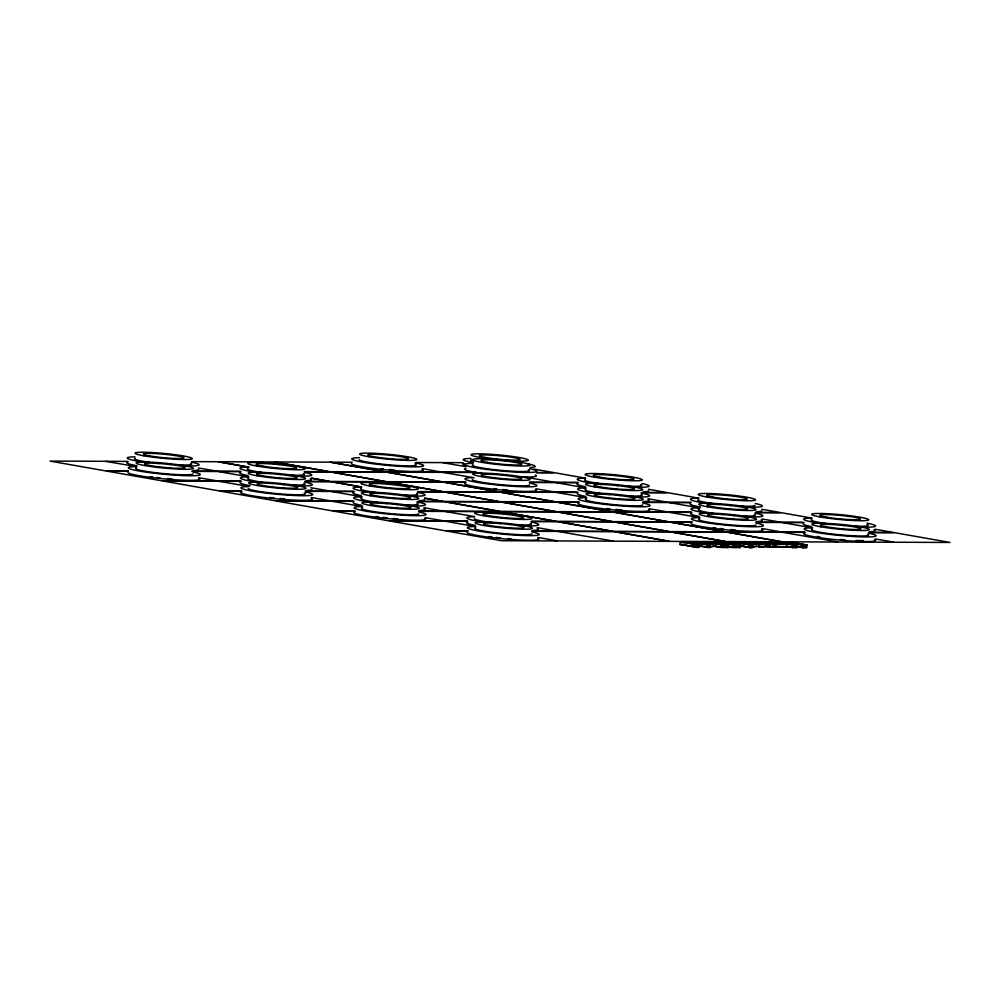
<?xml version="1.0" encoding="UTF-8"?>
<svg xmlns="http://www.w3.org/2000/svg" width="1000" height="1000" viewBox="0 0 1000 1000"><rect width="100%" height="100%" fill="white"/><g stroke="black" fill="none" stroke-linecap="round" stroke-linejoin="round"><path stroke-width="1.5" d="M689.1 545.588L695.037 546.638L679.975 544.538L680.225 541.775L686.938 541.8M691.85 546.625L692.113 543.875L695.3 543.888L683.425 541.788M693.388 543.875L693.125 546.625L681.25 544.538M699.488 544.6L693.962 544.225L699.488 544.6L699.237 547.35L695.775 547.337L693.7 546.975L694.025 543.875L681.513 541.775M695.775 547.337L696.038 544.587M697.312 544.587L697.05 547.35L694.975 546.987M695.387 546.638L699.05 546.65L698.787 543.025L708.475 544.738L708.213 547.5M706.938 547.487L707.2 544.738L710.387 544.75L710.138 547.5L698.637 546.025M720.975 547.537L721.237 544.788L724.425 544.8L724.163 547.55L713.45 546.213M722.513 544.788L722.25 547.55L713.225 545.962M722.887 547.55L723.15 544.8L705.962 541.875M725.263 544.7L725 547.45L728.462 547.463L728.713 544.712L723.188 544.338L728.713 544.712M735.1 547.475L740.4 547.5L740.662 544.738C742.362 543.462 710.2 540.65 719.4 542.762M749.312 547.65L749.575 544.9L752.763 544.913L752.5 547.663L738.787 545.8M750.85 544.9L750.588 547.663L740.062 545.8M758.913 542.45L748.375 542.15L762.475 543.575L756.812 543.625L756.438 546.375L762.15 546.9M758.688 546.775L758.938 544.012L756.812 543.625M772.575 543.875L770.163 544.163L761.188 542.087L776.25 544.2L775.987 546.95L766.538 546.538L766.8 543.787L770.9 543.575M768.625 546.912L768.888 544.15L766.8 543.787M774.338 544.188L774.075 546.938L769.9 546.912L770.163 544.163M772.8 546.938L773.062 544.188L776.25 544.2M784.112 547L786.55 546.95L786.812 544.188L780.85 543.962M792.537 547.7L792.8 544.938L796.875 544.95L796.625 547.712L785.35 546.425M795.337 547.712L795.6 544.95L790.45 543.413L807.075 545L806.812 547.75L797.188 547.038M802.788 547.737L803.05 544.975M805.537 547.75L805.8 544.987L789.362 542.2M753.225 546.475L752.537 546.625M754.5 546.475L752.4 546.625M712.262 546.575L710.188 546.75M762.5 546.538L761.25 546.638M763.775 546.538L758.75 546.538M742.7 542.3L739.137 542.125L755.775 543.875L752.613 544.15M768.95 546.512L766.538 546.538M770.225 546.512L767.812 546.55L769.9 546.912M721.012 542.263L720.15 542.425L726.488 543.263M784.375 544.237L786.812 544.188M778.062 543.45L780.025 543.25L765.788 542.1L778.475 544M775.462 543.188L777.35 543.013L770.612 542.625L778.625 543.013L771.9 542.638L775.188 543.212M783.213 546.688L776.963 546.512M701.413 542.1L700.062 542.25L704.1 542.7M782.613 544.263L785.65 544.25M782.35 547.025L785.387 547M742.025 541.962L737.862 542.125L747.638 542.475M729.912 543.587L726.8 543.725L733.188 544.388M699.788 541.8L697.562 541.975L701.775 542.812M722.962 542.25L718.875 542.425L728.162 543.275M720.475 541.925L716.125 542.137L722.675 543.212M106.137 461.3L127.713 461.388M191.55 461.625L217.763 461.725L248.475 467.15M352.25 462.25L330.662 462.163L385.95 471.912L441.438 472.125M416.087 462.5L442.287 462.6L465.962 466.662M442.925 462.6L462.975 462.675M128.4 470.925L105.275 470.838L50 461.087L105.5 461.3L136.85 466.712M192.25 471.175L216.912 471.262M240.675 471.35L217.55 471.262L198.487 468.013M304.513 471.6L329.175 471.7L273.9 461.95L218.4 461.737L249.112 467.15M475.988 472.262L442.075 472.137L422.113 468.612M536.75 472.5L553.713 472.562L533.75 469.038M128.2 471.15L106.613 471.075L161.9 480.812L217.387 481.037M192.037 471.4L218.238 471.5L248.95 476.912M218.875 471.5L240.463 471.587M304.3 471.825L330.513 471.938L385.788 481.688L330.288 481.463L311.863 478.212M443.413 472.362L475.788 472.488M536.538 472.725L555.037 472.8L585.75 478.212M241.15 481.125L218.025 481.037L198.962 477.788M304.988 481.375L329.65 481.463L311.225 478.212M465.688 481.987L442.562 481.9L387.275 472.15L442.775 472.362L474.125 477.788M529.525 482.238L554.188 482.325M577.95 482.425L554.825 482.337L524.113 476.912M219.363 481.275L240.938 481.35M304.788 481.6L330.988 481.7L361.7 487.113M465.475 482.212L443.888 482.137L499.175 491.887L554.663 492.1M529.312 482.463L555.525 482.562L586.225 487.987M556.163 482.562L577.737 482.65M241.625 490.887L218.512 490.8L163.225 481.05L218.725 481.262L248.538 486.413M305.475 491.138L330.138 491.238M353.9 491.325L330.775 491.238L310.812 487.713M417.738 491.575L442.4 491.662L387.125 481.912L331.625 481.7L360.8 486.85M576.888 492.188L555.3 492.1L536.237 488.85M642.275 492.438L666.938 492.525L648.512 489.275M241.425 491.125L219.838 491.037L275.125 500.788L330.613 501M305.262 491.362L331.463 491.463L362.175 496.887M332.1 491.475L353.688 491.55M417.525 491.8L443.738 491.9L499.012 501.65L443.525 501.438L425.087 498.188M556.638 492.337L578.225 492.425M642.062 492.663L668.263 492.762L698.975 498.188M352.837 501.087L331.25 501L311.288 497.488M418.212 501.337L442.887 501.438L424.45 498.188M578.913 501.962L555.788 501.875L500.5 492.125L556 492.337L586.712 497.75M642.75 502.2L667.412 502.3M691.175 502.388L668.05 502.3L648.088 498.775M332.587 501.238L354.162 501.325M418.013 501.562L444.212 501.675L499.5 511.413L444 511.2L424.038 507.688M578.7 502.188L557.112 502.1L612.4 511.85L667.9 512.062M642.537 502.438L668.75 502.537L700.1 507.95M669.388 502.537L690.962 502.625M354.862 510.863L331.737 510.775L276.45 501.025L331.95 501.238L362.663 506.65M418.7 511.112L443.363 511.2M691.65 512.163L668.538 512.075L649.463 508.812M755.5 512.4L780.163 512.5L761.737 509.25M354.65 511.087L333.062 511.012L388.35 520.763L443.837 520.975M418.488 511.337L444.7 511.438L474.513 516.587M445.337 511.438L500.825 511.65L556.112 521.4L531.45 521.312M669.862 512.3L691.45 512.388M755.288 512.638L781.488 512.737L812.2 518.15M467.6 521.062L444.475 520.975L425.412 517.725M692.138 521.925L669.013 521.838L613.725 512.087L669.225 512.3L699.938 517.712M755.975 522.175L780.638 522.263M802.862 522.35L781.275 522.275L762.212 519.012M445.812 521.213L467.4 521.287M531.237 521.538L557.438 521.638L612.725 531.388L557.225 531.175L537.263 527.65M691.925 522.15L670.35 522.075L725.625 531.825L781.125 532.038M755.763 522.4L781.975 522.5L812.688 527.925M782.613 522.5L804.188 522.587M468.088 530.825L444.963 530.737L389.675 520.988L445.175 521.2L475.887 526.625M531.925 531.075L556.587 531.175M804.887 532.125L781.762 532.038L761.8 528.513M868.725 532.375L893.388 532.463L874.963 529.225M467.875 531.062L446.287 530.975L501.575 540.725L557.075 540.938M531.712 531.3L557.925 531.4L613.837 541.163L669.338 541.375L614.05 531.625L558.562 531.413M783.088 532.275L804.675 532.362M868.512 532.6L894.725 532.7L950 542.45L894.5 542.238L875.438 538.987M613.2 541.15L557.712 540.938L537.75 537.425M837.738 542.025L782.237 541.812L726.963 532.062L782.45 532.275L838.375 542.025L893.863 542.238M721.688 542.25L730.45 543.288L726.888 543.275M751.812 543.038L742.65 543L752.775 544.1M705.312 543.45L707.35 543.825M699.312 543.9L683.138 541.788M733.637 544.4L736.85 544.412L728.075 543.737L731.75 544.325M735.362 544.712L740.662 544.738M679.975 544.538L685.4 544.55M783.138 546.587L785.275 546.938M693.7 546.975L699.237 547.35M733.375 547.163L736.587 547.175L733.112 546.562M731.912 544.388L734.912 544.412M731.65 547.137L734.65 547.163M736.637 544.725L728.35 544.375M736.375 547.475L731.575 547.413M762.225 544.175L765.425 543.925L759.163 542.625M779.425 546.7L786.55 546.95M752.35 546.9L755.225 546.475M761.963 546.938L764.912 546.525M783.888 544.275L779.412 544.175M707.8 543.675L709.987 543.625L706.038 543.1M783.625 547.025L778.037 546.85M708.3 543.938L712.525 543.825L708.487 543.013M708.037 546.7L713.5 546.487M702.812 542.137L698.775 542.163L708.275 542.888M760.312 543.85L764.038 543.787L749.65 542.163L754.6 542.075M768.888 544.15L773.062 544.188M699.7 541.812L702.25 541.862M761.137 544.138L766.712 543.925L754.712 542.163M704.862 543.05L701.95 542.925M734.1 544.7L723.162 543.362M760.875 546.888L766.45 546.688L765.612 546.35M733.838 547.45L730.475 547.35M704.013 542.737L706.65 542.8M742.138 541.987L744.837 542.05M752.513 546.862L756.5 546.475M773.95 542.125L767.7 542.112M732.925 547.15L726.55 546.487M781.712 544.237L778.3 544.1M781.45 546.987L774.762 546.475M780.962 543.938L775.512 543.488L781.3 543.25L774.875 542.188M701.538 542.125L704.3 542.212M705.812 546.575L709.312 546.7M761.338 546.613L758.763 546.462M758.938 544.012L762.412 544.138M707.913 543.625L703.938 543.45L713.8 543.825L707 542.888M705.362 543.55L711.263 543.625L696.287 541.975L706.812 542.388L703.025 542.212M743.562 542.038L746.312 542.137M760.288 543.787L757.975 543.625L760.225 544.025M729.25 547.25L731.75 547.35M704.412 542.3L705.537 542.388L703.3 541.987M731.488 547.075L727.825 546.487M700.238 545.562L701.688 545.675M745.037 542.137L747.85 542.263M779.475 546.638L778.238 546.525M777.2 544L779.575 544.1M684.425 541.788L696.637 543.025L696.925 543.888M682.887 544.538L685.938 544.85M746.575 542.263L751.137 542.825M685.662 541.8L696.912 542.825L691.938 541.825M730.525 547.263L724.538 546.475M747.513 546.538L748.812 546.675M778.213 546.763L776.038 546.475M719.7 543L728.538 544.237M749.388 542.425L757.05 543.875L743.925 543.013M803 544.6L787.3 542.938L792.625 544.562M801.275 547.175L796.875 546.625L804.062 547.737L804.325 544.987L791.725 543.413L796.875 544.95M747.412 542.575L750.537 543.038M729.362 547.137L725.825 546.475M777.387 543.875L767.062 542.112M747.325 543.288L754.762 543.725L746.05 543.288L753.487 543.713L752.062 543.3M807.075 545L791.237 542.2L788.075 542.188L801.725 544.6L788.525 542.95L793.9 544.562L776.975 542.15L792.8 544.938M778.25 542.15L794.075 544.95L793.812 547.7L786.625 546.438M785.537 544.188L776.787 543.5M798.337 546.475L801.213 546.987L798.188 546.55M789.1 546.525L792.125 547.05M762.463 542.087L774.975 544.188L774.712 546.95L771.75 546.425M787.825 546.512L790.85 547.05M773.025 546.425L775.987 546.95M765.138 545.588L767.95 546.087M752.763 544.913L733.025 541.975L749.575 544.9M734.312 541.987L751.488 544.9L751.225 547.663L739.2 545.538M723.55 541.938L739.388 544.738L739.125 547.487L733.363 546.475M723.325 542.25L729.175 543.288M730.938 543.587L735.575 544.412M742.387 545.763L743.475 545.95M740.475 545.538L743.475 546.075M710.738 541.888L723.25 543.987M725.362 544.338L727.438 544.712L727.188 547.463L725.113 547.1M724.463 544.338L726.538 544.7L726.275 547.463L724.2 547.1L728.462 547.463M734.638 546.475L740.4 547.5M724.425 544.8L704.688 541.875L721.237 544.788M731.838 546.55L735.312 547.163M710.387 544.75L690.662 541.812L695.638 542.825M692.575 541.825L709.112 544.738L708.863 547.5L698.325 545.638M718.15 546.5L721.162 547.025M707.2 544.738L697.513 543.025L698.037 543.888M713.863 545.962L721.388 547.288M695.238 544.225L698.213 544.6L697.95 547.35L695.888 546.987M680.225 541.775L692.113 543.875M698.1 545.375L701.112 545.913M704.112 546.438L710.138 547.5M683.162 544.55L686.125 545.062M681.888 544.538L684.85 545.062M687.825 545.588L693.763 546.638M698.538 545.788L699.05 546.65M424.663 499.588A36.125 3.088 5.4 0 1 419.6 500.65M361.337 495.613A36.125 3.088 5.4 0 1 354.087 492.075M416.55 493.45A28.712 2.45 5.4 0 1 400.037 494.875M394.312 494.487A28.712 2.45 5.4 0 1 389.85 494.1M382.425 493.338A28.712 2.45 5.4 0 1 376.788 492.638M375.462 492.45A28.712 2.45 5.4 0 1 361.337 488.387M417.962 492.425A36.125 3.088 5.4 0 1 406.688 495.925M370.725 492.512A36.125 3.088 5.4 0 1 360.9 487M310.338 478.713A36.125 3.088 5.4 0 1 306.363 480.688M248.113 475.637A36.125 3.088 5.4 0 1 240.863 472.113M303.325 473.475A28.712 2.45 5.4 0 1 286.812 474.9M281.087 474.513A28.712 2.45 5.4 0 1 278.113 474.263M269.2 473.375A28.712 2.45 5.4 0 1 264.938 472.85M262.238 472.488A28.712 2.45 5.4 0 1 248.113 468.413M304.738 472.463A36.125 3.088 5.4 0 1 293.45 475.95M257.488 472.537A36.125 3.088 5.4 0 1 247.675 467.038M198.688 469.412A36.125 3.088 5.4 0 1 193.625 470.487M136.938 465.737A36.125 3.088 5.4 0 1 128.112 461.9M190.575 463.275A28.712 2.45 5.4 0 1 175.45 464.775M171.25 464.525A28.712 2.45 5.4 0 1 166.863 464.188M159.4 463.488A28.712 2.45 5.4 0 1 156.463 463.175M149.488 462.287A28.712 2.45 5.4 0 1 135.363 458.212M192 462.262A36.125 3.088 5.4 0 1 182.325 465.825M144.75 462.337A36.125 3.088 5.4 0 1 134.938 456.838M198.713 478.275A36.125 3.088 5.4 0 1 168.038 479.237A36.125 3.088 5.4 0 1 127.875 472.35M171.938 478.888A28.712 2.45 5.4 0 1 167.537 478.562M160.075 477.863A28.712 2.45 5.4 0 1 157.137 477.537M152.875 477.013A28.712 2.45 5.4 0 1 150.175 476.65M192.862 473.787A28.712 2.45 5.4 0 1 161.262 473.338A28.712 2.45 5.4 0 1 136.488 467.987M193.113 472.025A36.125 3.088 5.4 0 1 188.212 475.737A36.125 3.088 5.4 0 1 139.613 471.112A36.125 3.088 5.4 0 1 136.05 466.6M311.913 489.387A36.125 3.088 5.4 0 1 306.85 490.45M250.175 485.712A36.125 3.088 5.4 0 1 239.988 482.55M303.812 483.25A28.712 2.45 5.4 0 1 288.675 484.75M284.475 484.5A28.712 2.45 5.4 0 1 280.087 484.162M272.625 483.462A28.712 2.45 5.4 0 1 269.688 483.137M262.712 482.25A28.712 2.45 5.4 0 1 248.6 478.188M305.225 482.225A36.125 3.088 5.4 0 1 295.55 485.788M257.975 482.312A36.125 3.088 5.4 0 1 248.162 476.8M311.3 498.25A36.125 3.088 5.4 0 1 275.938 498.787A36.125 3.088 5.4 0 1 241.825 491.637M284.525 498.862A28.712 2.45 5.4 0 1 280.125 498.525M274.163 497.975A28.712 2.45 5.4 0 1 269.725 497.5M304.288 493.013A28.712 2.45 5.4 0 1 281.312 493.988A28.712 2.45 5.4 0 1 248.287 488.525M305.7 491.987A36.125 3.088 5.4 0 1 300.8 495.7A36.125 3.088 5.4 0 1 252.2 491.087A36.125 3.088 5.4 0 1 248.637 486.575M424.05 508.45A36.125 3.088 5.4 0 1 420.075 510.425M361.812 505.375A36.125 3.088 5.4 0 1 353.212 502.512M417.038 503.212A28.712 2.45 5.4 0 1 404.525 504.837M397.7 504.462A28.712 2.45 5.4 0 1 393.312 504.125M387.35 503.587A28.712 2.45 5.4 0 1 382.912 503.113M378.638 502.587A28.712 2.45 5.4 0 1 361.825 498.15M416.975 501.9A36.125 3.088 5.4 0 1 408.775 505.763M371.2 502.275A36.125 3.088 5.4 0 1 361.388 496.775M424.525 518.212A36.125 3.088 5.4 0 1 389.162 518.75A36.125 3.088 5.4 0 1 355.05 511.613M397.75 518.825A28.712 2.45 5.4 0 1 393.363 518.488M387.388 517.95A28.712 2.45 5.4 0 1 382.95 517.475M378.688 516.95A28.712 2.45 5.4 0 1 375.988 516.587M418.675 513.725A28.712 2.45 5.4 0 1 387.075 513.275A28.712 2.45 5.4 0 1 362.3 507.925M418.925 511.962A36.125 3.088 5.4 0 1 414.025 515.662A36.125 3.088 5.4 0 1 365.425 511.05A36.125 3.088 5.4 0 1 361.863 506.538M537.275 528.413A36.125 3.088 5.4 0 1 533.3 530.388M475.05 525.35A36.125 3.088 5.4 0 1 467.8 521.812M530.262 523.188A28.712 2.45 5.4 0 1 515.125 524.688M510.925 524.438A28.712 2.45 5.4 0 1 508.025 524.225M500.575 523.55A28.712 2.45 5.4 0 1 496.138 523.075M491.863 522.55A28.712 2.45 5.4 0 1 474.263 518.688M531.675 522.163A36.125 3.088 5.4 0 1 522 525.725M484.425 522.25A36.125 3.088 5.4 0 1 474.613 516.737M537.75 538.188A36.125 3.088 5.4 0 1 507.088 539.15A36.125 3.088 5.4 0 1 466.925 532.25M510.975 538.8A28.712 2.45 5.4 0 1 508.075 538.587M500.613 537.913A28.712 2.45 5.4 0 1 496.188 537.438M491.912 536.912A28.712 2.45 5.4 0 1 489.212 536.55M531.9 533.7A28.712 2.45 5.4 0 1 500.3 533.25A28.712 2.45 5.4 0 1 475.525 527.888M532.15 531.938A36.125 3.088 5.4 0 1 527.25 535.638A36.125 3.088 5.4 0 1 478.65 531.025A36.125 3.088 5.4 0 1 475.087 526.512M761.8 529.275A36.125 3.088 5.4 0 1 731.137 530.237A36.125 3.088 5.4 0 1 690.975 523.35M735.025 529.888A28.712 2.45 5.4 0 1 730.638 529.562M723.175 528.862A28.712 2.45 5.4 0 1 720.238 528.538M715.962 528.013A28.712 2.45 5.4 0 1 713.275 527.65M755.95 524.8A28.712 2.45 5.4 0 1 724.35 524.338A28.712 2.45 5.4 0 1 699.575 518.987M756.213 523.025A36.125 3.088 5.4 0 1 751.3 526.737A36.125 3.088 5.4 0 1 702.712 522.112A36.125 3.088 5.4 0 1 699.15 517.6M648.575 509.312A36.125 3.088 5.4 0 1 613.212 509.85A36.125 3.088 5.4 0 1 579.1 502.713M621.8 509.925A28.712 2.45 5.4 0 1 615.913 509.462M609.95 508.888A28.712 2.45 5.4 0 1 607.013 508.562M642.725 504.825A28.712 2.45 5.4 0 1 611.125 504.375A28.712 2.45 5.4 0 1 586.35 499.025M642.975 503.062A36.125 3.088 5.4 0 1 638.075 506.763A36.125 3.088 5.4 0 1 589.475 502.15A36.125 3.088 5.4 0 1 585.913 497.638M535.35 489.338A36.125 3.088 5.4 0 1 499.988 489.888A36.125 3.088 5.4 0 1 465.875 482.738M507.137 489.85A28.712 2.45 5.4 0 1 502.688 489.5M496.712 488.925A28.712 2.45 5.4 0 1 493.775 488.6M529.5 484.862A28.712 2.45 5.4 0 1 501.637 484.762A28.712 2.45 5.4 0 1 472.337 479.613M529.75 483.088A36.125 3.088 5.4 0 1 524.85 486.8A36.125 3.088 5.4 0 1 476.25 482.175A36.125 3.088 5.4 0 1 472.688 477.663M874.55 539.475A36.125 3.088 5.4 0 1 839.188 540.025A36.125 3.088 5.4 0 1 805.075 532.875M863.512 540.562A28.712 2.45 5.4 0 1 856.15 540.525M844.862 539.875A28.712 2.45 5.4 0 1 840.4 539.5M819.987 536.912A28.712 2.45 5.4 0 1 817.45 536.438M867.537 534.25A28.712 2.45 5.4 0 1 840.837 534.9A28.712 2.45 5.4 0 1 812.325 529.188M868.95 533.225A36.125 3.088 5.4 0 1 864.05 536.938A36.125 3.088 5.4 0 1 815.45 532.312A36.125 3.088 5.4 0 1 811.888 527.8M874.075 529.712A36.125 3.088 5.4 0 1 870.1 531.688M811.838 526.65A36.125 3.088 5.4 0 1 803.238 523.787M867.062 524.487A28.712 2.45 5.4 0 1 850.55 525.913M844.825 525.513A28.712 2.45 5.4 0 1 841.838 525.275M832.938 524.375A28.712 2.45 5.4 0 1 827.3 523.675M825.975 523.488A28.712 2.45 5.4 0 1 811.85 519.425M867 523.162A36.125 3.088 5.4 0 1 857.188 526.962M821.225 523.538A36.125 3.088 5.4 0 1 811.413 518.038M761.325 519.513A36.125 3.088 5.4 0 1 757.35 521.487M699.1 516.45A36.125 3.088 5.4 0 1 691.85 512.913M754.312 514.288A28.712 2.45 5.4 0 1 739.175 515.788M734.987 515.525A28.712 2.45 5.4 0 1 730.588 515.2M723.125 514.5A28.712 2.45 5.4 0 1 720.188 514.175M713.225 513.288A28.712 2.45 5.4 0 1 699.1 509.225M755.725 513.263A36.125 3.088 5.4 0 1 746.05 516.825M708.475 513.337A36.125 3.088 5.4 0 1 698.662 507.837M761.938 510.65A36.125 3.088 5.4 0 1 756.875 511.712M700.2 506.975A36.125 3.088 5.4 0 1 690.013 503.812M754.987 505.262A28.712 2.45 5.4 0 1 735.913 505.85M731.6 505.55A28.712 2.45 5.4 0 1 727.125 505.163M719.712 504.4A28.712 2.45 5.4 0 1 714.062 503.7M712.738 503.525A28.712 2.45 5.4 0 1 698.625 499.45M755.25 503.488A36.125 3.088 5.4 0 1 743.962 506.987M708 503.575A36.125 3.088 5.4 0 1 698.188 498.075M648.1 499.538A36.125 3.088 5.4 0 1 644.125 501.512M585.875 496.475A36.125 3.088 5.4 0 1 577.263 493.612M641.087 494.312A28.712 2.45 5.4 0 1 625.95 495.812M620.312 495.462A28.712 2.45 5.4 0 1 615.875 495.1M609.9 494.525A28.712 2.45 5.4 0 1 604.1 493.862M600 493.325A28.712 2.45 5.4 0 1 585.875 489.25M641.025 492.987A36.125 3.088 5.4 0 1 632.825 496.863M595.25 493.375A36.125 3.088 5.4 0 1 585.438 487.863M648.713 490.675A36.125 3.088 5.4 0 1 643.65 491.75M585.388 486.712A36.125 3.088 5.4 0 1 578.138 483.175M640.6 484.55A28.712 2.45 5.4 0 1 624.087 485.975M618.362 485.575A28.712 2.45 5.4 0 1 613.9 485.2M606.475 484.438A28.712 2.45 5.4 0 1 600.837 483.738M599.513 483.55A28.712 2.45 5.4 0 1 585.388 479.487M642.025 483.525A36.125 3.088 5.4 0 1 630.737 487.025M594.775 483.6A36.125 3.088 5.4 0 1 584.963 478.1M422.125 469.375A36.125 3.088 5.4 0 1 391.463 470.337A36.125 3.088 5.4 0 1 351.3 463.45M393.913 469.888A28.712 2.45 5.4 0 1 389.462 469.525M383.488 468.95A28.712 2.45 5.4 0 1 380.55 468.625M415.112 464.15A28.712 2.45 5.4 0 1 392.137 465.112A28.712 2.45 5.4 0 1 359.113 459.65M415.05 462.825A36.125 3.088 5.4 0 1 412.775 466.838A36.125 3.088 5.4 0 1 363.612 462.312A36.125 3.088 5.4 0 1 359.462 457.7M535.3 474.988A36.125 3.088 5.4 0 1 517.987 476.825M482.025 473.413A36.125 3.088 5.4 0 1 465.825 468.387M528.288 469.762A28.712 2.45 5.4 0 1 501.587 470.412A28.712 2.45 5.4 0 1 473.075 464.7M529.712 468.738A36.125 3.088 5.4 0 1 524.8 472.438A36.125 3.088 5.4 0 1 476.213 467.825A36.125 3.088 5.4 0 1 472.65 463.312M463.888 465.087A36.125 3.088 5.4 0 1 464.15 463.5M473.6 461.7A28.712 2.45 5.4 0 1 471.4 459.812M528.025 463.85A36.125 3.088 5.4 0 1 530.087 467.488M473.413 462.738A36.125 3.088 5.4 0 1 470.962 458.425M330.025 462.163L274.538 461.95L329.812 471.7L385.312 471.912L330.025 462.163M386.637 472.15L331.15 471.938L386.425 481.688L441.925 481.9L386.637 472.15M443.25 482.137L387.762 481.912L443.038 491.662L498.537 491.887L443.25 482.137M499.862 492.113L444.375 491.9L499.65 501.65L555.15 501.863L499.862 492.113M500.35 501.887L444.85 501.675L500.138 511.425L555.625 511.637L500.35 501.887M556.475 502.1L500.988 501.887L556.263 511.637L611.763 511.85L556.475 502.1M556.962 511.875L501.463 511.65L556.75 521.4L612.238 521.625L556.962 511.875M613.088 512.087L557.6 511.875L612.875 521.625L668.375 521.838L613.088 512.087M613.575 521.85L558.075 521.638L613.362 531.388L668.85 531.6L613.575 521.85M669.712 522.075L614.212 521.862L669.488 531.6L724.987 531.825L669.712 522.075M670.188 531.838L614.688 531.625L669.975 541.375L725.462 541.587L670.188 531.838M726.325 532.05L670.825 531.838L726.1 541.587L781.6 541.8L726.325 532.05M712.65 541.9L709.463 541.888L724.525 544L712.65 541.9M369.95 486A28.712 2.45 5.4 0 0 417.45 489.25A28.712 2.45 5.4 0 0 381.562 482.938A28.712 2.45 5.4 0 0 369.95 486M375.613 486.062A20.375 1.737 5.4 0 0 409.363 488.387A20.375 1.737 5.4 0 0 383.975 483.9A20.375 1.737 5.4 0 0 375.613 486.062M256.725 466.025A28.712 2.45 5.4 0 0 304.225 469.275A28.712 2.45 5.4 0 0 268.337 462.975A28.712 2.45 5.4 0 0 256.725 466.025M262.387 466.1A20.375 1.737 5.4 0 0 296.125 468.413A20.375 1.737 5.4 0 0 270.75 463.938A20.375 1.737 5.4 0 0 262.387 466.1M143.975 455.825A28.712 2.45 5.4 0 0 191.475 459.075A28.712 2.45 5.4 0 0 155.588 452.762A28.712 2.45 5.4 0 0 143.975 455.825M149.65 455.887A20.375 1.737 5.4 0 0 183.388 458.212A20.375 1.737 5.4 0 0 158 453.738A20.375 1.737 5.4 0 0 149.65 455.887M145.1 465.6A28.712 2.45 5.4 0 0 192.587 468.85A28.712 2.45 5.4 0 0 156.713 462.537A28.712 2.45 5.4 0 0 145.1 465.6M150.762 465.662A20.375 1.737 5.4 0 0 184.5 467.987A20.375 1.737 5.4 0 0 159.125 463.512A20.375 1.737 5.4 0 0 150.762 465.662M257.213 475.8A28.712 2.45 5.4 0 0 304.7 479.05A28.712 2.45 5.4 0 0 268.812 472.738A28.712 2.45 5.4 0 0 257.213 475.8M262.875 475.863A20.375 1.737 5.4 0 0 296.613 478.175A20.375 1.737 5.4 0 0 271.225 473.7A20.375 1.737 5.4 0 0 262.875 475.863M257.688 485.562A28.712 2.45 5.4 0 0 305.175 488.812A28.712 2.45 5.4 0 0 269.3 482.5A28.712 2.45 5.4 0 0 257.688 485.562M263.35 485.625A20.375 1.737 5.4 0 0 297.087 487.95A20.375 1.737 5.4 0 0 271.712 483.475A20.375 1.737 5.4 0 0 263.35 485.625M370.438 495.763A28.712 2.45 5.4 0 0 417.925 499.012A28.712 2.45 5.4 0 0 382.038 492.7A28.712 2.45 5.4 0 0 370.438 495.763M376.1 495.825A20.375 1.737 5.4 0 0 409.837 498.15A20.375 1.737 5.4 0 0 384.462 493.675A20.375 1.737 5.4 0 0 376.1 495.825M370.913 505.538A28.712 2.45 5.4 0 0 418.413 508.787A28.712 2.45 5.4 0 0 382.525 502.475A28.712 2.45 5.4 0 0 370.913 505.538M376.575 505.6A20.375 1.737 5.4 0 0 410.312 507.912A20.375 1.737 5.4 0 0 384.938 503.438A20.375 1.737 5.4 0 0 376.575 505.6M483.663 515.737A28.712 2.45 5.4 0 0 531.15 518.987A28.712 2.45 5.4 0 0 495.275 512.675A28.712 2.45 5.4 0 0 483.663 515.737M489.325 515.8A20.375 1.737 5.4 0 0 523.062 518.125A20.375 1.737 5.4 0 0 497.688 513.638A20.375 1.737 5.4 0 0 489.325 515.8M484.137 525.5A28.712 2.45 5.4 0 0 531.638 528.75A28.712 2.45 5.4 0 0 495.75 522.438A28.712 2.45 5.4 0 0 484.137 525.5M489.8 525.562A20.375 1.737 5.4 0 0 523.538 527.888A20.375 1.737 5.4 0 0 498.162 523.413A20.375 1.737 5.4 0 0 489.8 525.562M708.188 516.6A28.712 2.45 5.4 0 0 755.688 519.85A28.712 2.45 5.4 0 0 719.8 513.538A28.712 2.45 5.4 0 0 708.188 516.6M713.85 516.663A20.375 1.737 5.4 0 0 747.6 518.987A20.375 1.737 5.4 0 0 722.212 514.513A20.375 1.737 5.4 0 0 713.85 516.663M594.963 496.625A28.712 2.45 5.4 0 0 642.463 499.875A28.712 2.45 5.4 0 0 606.575 493.575A28.712 2.45 5.4 0 0 594.963 496.625M600.625 496.7A20.375 1.737 5.4 0 0 634.362 499.012A20.375 1.737 5.4 0 0 608.987 494.538A20.375 1.737 5.4 0 0 600.625 496.7M481.737 476.662A28.712 2.45 5.4 0 0 529.237 479.913A28.712 2.45 5.4 0 0 493.35 473.6A28.712 2.45 5.4 0 0 481.737 476.662M487.4 476.725A20.375 1.737 5.4 0 0 521.138 479.05A20.375 1.737 5.4 0 0 495.763 474.575A20.375 1.737 5.4 0 0 487.4 476.725M820.938 526.8A28.712 2.45 5.4 0 0 868.425 530.05A28.712 2.45 5.4 0 0 832.55 523.737A28.712 2.45 5.4 0 0 820.938 526.8M826.6 526.862A20.375 1.737 5.4 0 0 860.337 529.188A20.375 1.737 5.4 0 0 834.963 524.712A20.375 1.737 5.4 0 0 826.6 526.862M820.462 517.025A28.712 2.45 5.4 0 0 867.95 520.275A28.712 2.45 5.4 0 0 832.062 513.975A28.712 2.45 5.4 0 0 820.462 517.025M826.125 517.1A20.375 1.737 5.4 0 0 859.862 519.412A20.375 1.737 5.4 0 0 834.488 514.938A20.375 1.737 5.4 0 0 826.125 517.1M707.712 506.825A28.712 2.45 5.4 0 0 755.2 510.075A28.712 2.45 5.4 0 0 719.325 503.775A28.712 2.45 5.4 0 0 707.712 506.825M713.375 506.9A20.375 1.737 5.4 0 0 747.113 509.212A20.375 1.737 5.4 0 0 721.737 504.738A20.375 1.737 5.4 0 0 713.375 506.9M707.225 497.062A28.712 2.45 5.4 0 0 754.725 500.312A28.712 2.45 5.4 0 0 718.838 494A28.712 2.45 5.4 0 0 707.225 497.062M712.9 497.125A20.375 1.737 5.4 0 0 746.637 499.45A20.375 1.737 5.4 0 0 721.25 494.975A20.375 1.737 5.4 0 0 712.9 497.125M594.487 486.863A28.712 2.45 5.4 0 0 641.975 490.112A28.712 2.45 5.4 0 0 606.1 483.8A28.712 2.45 5.4 0 0 594.487 486.863M600.15 486.925A20.375 1.737 5.4 0 0 633.888 489.25A20.375 1.737 5.4 0 0 608.513 484.775A20.375 1.737 5.4 0 0 600.15 486.925M594 477.088A28.712 2.45 5.4 0 0 641.5 480.337A28.712 2.45 5.4 0 0 605.612 474.038A28.712 2.45 5.4 0 0 594 477.088M599.663 477.163A20.375 1.737 5.4 0 0 633.413 479.475A20.375 1.737 5.4 0 0 608.025 475A20.375 1.737 5.4 0 0 599.663 477.163M368.512 456.688A28.712 2.45 5.4 0 0 416 459.938A28.712 2.45 5.4 0 0 380.125 453.638A28.712 2.45 5.4 0 0 368.512 456.688M374.175 456.763A20.375 1.737 5.4 0 0 407.912 459.075A20.375 1.737 5.4 0 0 382.537 454.6A20.375 1.737 5.4 0 0 374.175 456.763M481.688 462.312A28.712 2.45 5.4 0 0 529.188 465.55A28.712 2.45 5.4 0 0 493.3 459.25A28.712 2.45 5.4 0 0 481.688 462.312M487.35 462.375A20.375 1.737 5.4 0 0 521.1 464.688A20.375 1.737 5.4 0 0 495.712 460.213A20.375 1.737 5.4 0 0 487.35 462.375M480.012 457.425A28.712 2.45 5.4 0 0 527.513 460.675A28.712 2.45 5.4 0 0 491.625 454.363A28.712 2.45 5.4 0 0 480.012 457.425M485.675 457.488A20.375 1.737 5.4 0 0 519.412 459.812A20.375 1.737 5.4 0 0 494.038 455.337A20.375 1.737 5.4 0 0 485.675 457.488"/></g></svg>
